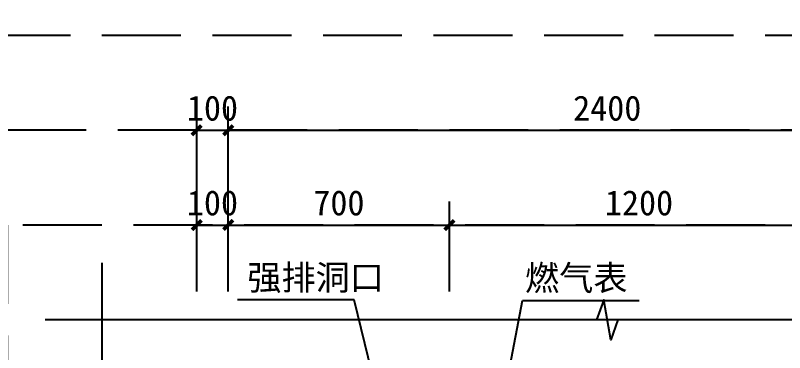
# Model space of a CAD drawing. Header units: millimetres. Extents: x -15 to 66915, y -15 to 18798.
# Drawn here: x 2205 to 4641, y 7195 to 8263 of the extents above; entities that cross this region are included whole.
import ezdxf
from ezdxf.xclip import XClip

# ---------------------------------------------------------------- set-up
doc = ezdxf.new("R2010")
doc.units = ezdxf.units.MM
doc.header["$LTSCALE"] = 1000
doc.header["$XCLIPFRAME"] = 2
doc.linetypes.add('110-家具-标$0$__DASH', pattern=[0.35, 0.25, -0.1])
doc.linetypes.add('DASH', pattern=[0.35, 0.25, -0.1])
doc.layers.get('Defpoints').update_dxf_attribs({"color": 4, "linetype": 'DASH'})
for name, color, linetype in [('3#~5#楼$0$A-ANNO-DIMS', 3, 'Continuous'), ('3#~5#楼$0$A-ANNO-IDEN', 3, 'Continuous'), ('3#~5#楼$0$A-ANNO-SYMB', 3, 'Continuous'), ('3#~5#楼$0$A-ANNO-TEXT', 3, 'Continuous')]:
    doc.layers.add(name, color=color, linetype=linetype)
doc.styles.add('3#~5#楼$0$_TCH_DIM', font='')
doc.styles.add('3#~5#楼$0$_TCH_DIM_T3', font='')
doc.styles.get('3#~5#楼$0$_TCH_DIM').set_extended_font_data('SimSun')
doc.styles.get('3#~5#楼$0$_TCH_DIM_T3').set_extended_font_data('SimSun')
doc.dimstyles.new('3#~5#楼$0$_TCH_ARCH&&30', dxfattribs={"dimtxt": 79.303797, "dimasz": 30, "dimexe": 75, "dimexo": 90, "dimgap": 30, "dimtad": 1, "dimdec": 0, "dimzin": 0, "dimdsep": 46, "dimtxsty": '3#~5#楼$0$_TCH_DIM_T3', "dimblk": '3#~5#楼$0$_ArchTick', "dimcen": 0.09, "dimclrt": 7, "dimazin": 2, "dimtfac": 1, "dimtdec": 0, "dimtix": 1, "dimtmove": 2, "dimatfit": 3, "dimfxl": 100, "dimtolj": 1, "dimtzin": 0, "dimarcsym": 0})

# ---------------------------------------------------------------- blocks, each defined once
blk = doc.blocks.new('110-家具-标', base_point=(27950, 37750.5))
at = {"color": 8, "linetype": '110-家具-标$0$__DASH'}
blk.add_lwpolyline([(34200, 41550.5), (31400, 41550.5), (31400, 45350.5), (34200, 45350.5)], close=True, dxfattribs=at)
at = {"layer": 'Defpoints'}
blk.add_lwpolyline([(34200, 41550.5), (31400, 41550.5), (31400, 45350.5), (34200, 45350.5)], close=True, dxfattribs=at)
blk = doc.blocks.new('1#2#楼$0$bgtb')
at = {"xscale": -1}
blk.add_blockref('110-家具-标', (6350, -9900), dxfattribs=at)
blk = doc.blocks.new('1#2#楼')
ref = blk.add_blockref('1#2#楼$0$bgtb', (2390, 14062.7))
XClip(ref).set_block_clipping_path([(-499.9999374903, -2600), (3399.9998617432, 749.7131126392)])
blk = doc.blocks.new('3#~5#楼$0$_ArchTick')
at = {"color": 0, "linetype": 'ByBlock', "const_width": 0.4}
blk.add_lwpolyline([(-0.5, -0.5), (0.5, 0.5)], dxfattribs=at)
blk = doc.blocks.new('*D985')
at = {"layer": '3#~5#楼$0$A-ANNO-DIMS', "color": 0, "lineweight": -2, "transparency": 16777216}
for p, q in [((2779.4, 7388.9), (2779.4, 7673.9)), ((2879.4, 7388.9), (2879.4, 7673.9)), ((2779.4, 7598.9), (2749.4, 7598.9)), ((2779.4, 7598.9), (2879.4, 7598.9)), ((2879.4, 7598.9), (2909.4, 7598.9))]:
    blk.add_line(p, q, dxfattribs=at)
at = {"layer": 'Defpoints', "color": 0, "transparency": 16777216}
for p in [(2879.4, 7598.9), (2779.4, 7298.9), (2879.4, 7298.9)]:
    blk.add_point(p, dxfattribs=at)
at = {"layer": '3#~5#楼$0$A-ANNO-DIMS', "color": 0, "lineweight": -2, "transparency": 16777216, "xscale": 30, "yscale": 30, "zscale": 30}
blk.add_blockref('3#~5#楼$0$_ArchTick', (2779.4, 7598.9), dxfattribs=at)
at = {"layer": '3#~5#楼$0$A-ANNO-DIMS', "color": 0, "lineweight": -2, "transparency": 16777216, "xscale": 30, "yscale": 30, "zscale": 30, "rotation": 180}
blk.add_blockref('3#~5#楼$0$_ArchTick', (2879.4, 7598.9), dxfattribs=at)
at = {"layer": '3#~5#楼$0$A-ANNO-DIMS', "color": 7, "transparency": 16777216, "insert": (2829.4, 7668.5), "char_height": 79.3, "attachment_point": 5, "style": '3#~5#楼$0$_TCH_DIM_T3'}
blk.add_mtext('\\A1;100', dxfattribs=at)
blk = doc.blocks.new('*D986')
at = {"layer": '3#~5#楼$0$A-ANNO-DIMS', "color": 0, "lineweight": -2, "transparency": 16777216}
for p, q in [((2879.4, 7388.9), (2879.4, 7673.9)), ((3579.9, 7388.9), (3579.9, 7673.9)), ((2879.4, 7598.9), (3579.9, 7598.9))]:
    blk.add_line(p, q, dxfattribs=at)
at = {"layer": 'Defpoints', "color": 0, "transparency": 16777216}
for p in [(3579.9, 7598.9), (2879.4, 7298.9), (3579.9, 7298.9)]:
    blk.add_point(p, dxfattribs=at)
at = {"layer": '3#~5#楼$0$A-ANNO-DIMS', "color": 0, "lineweight": -2, "transparency": 16777216, "xscale": 30, "yscale": 30, "zscale": 30, "rotation": 180}
blk.add_blockref('3#~5#楼$0$_ArchTick', (2879.4, 7598.9), dxfattribs=at)
at = {"layer": '3#~5#楼$0$A-ANNO-DIMS', "color": 0, "lineweight": -2, "transparency": 16777216, "xscale": 30, "yscale": 30, "zscale": 30}
blk.add_blockref('3#~5#楼$0$_ArchTick', (3579.9, 7598.9), dxfattribs=at)
at = {"layer": '3#~5#楼$0$A-ANNO-DIMS', "color": 7, "transparency": 16777216, "insert": (3229.7, 7668.5), "char_height": 79.3, "attachment_point": 5, "style": '3#~5#楼$0$_TCH_DIM_T3'}
blk.add_mtext('\\A1;700', dxfattribs=at)
blk = doc.blocks.new('*D987')
at = {"layer": '3#~5#楼$0$A-ANNO-DIMS', "color": 0, "lineweight": -2, "transparency": 16777216}
for p, q in [((3579.9, 7388.9), (3579.9, 7673.9)), ((4779.9, 7388.9), (4779.9, 7673.9)), ((3579.9, 7598.9), (4779.9, 7598.9))]:
    blk.add_line(p, q, dxfattribs=at)
at = {"layer": 'Defpoints', "color": 0, "transparency": 16777216}
for p in [(4779.9, 7598.9), (3579.9, 7298.9), (4779.9, 7298.9)]:
    blk.add_point(p, dxfattribs=at)
at = {"layer": '3#~5#楼$0$A-ANNO-DIMS', "color": 0, "lineweight": -2, "transparency": 16777216, "xscale": 30, "yscale": 30, "zscale": 30, "rotation": 180}
blk.add_blockref('3#~5#楼$0$_ArchTick', (3579.9, 7598.9), dxfattribs=at)
at = {"layer": '3#~5#楼$0$A-ANNO-DIMS', "color": 0, "lineweight": -2, "transparency": 16777216, "xscale": 30, "yscale": 30, "zscale": 30}
blk.add_blockref('3#~5#楼$0$_ArchTick', (4779.9, 7598.9), dxfattribs=at)
at = {"layer": '3#~5#楼$0$A-ANNO-DIMS', "color": 7, "transparency": 16777216, "insert": (4179.9, 7668.5), "char_height": 79.3, "attachment_point": 5, "style": '3#~5#楼$0$_TCH_DIM_T3'}
blk.add_mtext('\\A1;1200', dxfattribs=at)
blk = doc.blocks.new('*D990')
at = {"layer": '3#~5#楼$0$A-ANNO-DIMS', "color": 0, "lineweight": -2, "transparency": 16777216}
for p, q in [((2779.4, 7388.9), (2779.4, 7973.9)), ((2879.4, 7388.9), (2879.4, 7973.9)), ((2779.4, 7898.9), (2749.4, 7898.9)), ((2779.4, 7898.9), (2879.4, 7898.9)), ((2879.4, 7898.9), (2909.4, 7898.9))]:
    blk.add_line(p, q, dxfattribs=at)
at = {"layer": 'Defpoints', "color": 0, "transparency": 16777216}
for p in [(2879.4, 7898.9), (2779.4, 7298.9), (2879.4, 7298.9)]:
    blk.add_point(p, dxfattribs=at)
at = {"layer": '3#~5#楼$0$A-ANNO-DIMS', "color": 0, "lineweight": -2, "transparency": 16777216, "xscale": 30, "yscale": 30, "zscale": 30}
blk.add_blockref('3#~5#楼$0$_ArchTick', (2779.4, 7898.9), dxfattribs=at)
at = {"layer": '3#~5#楼$0$A-ANNO-DIMS', "color": 0, "lineweight": -2, "transparency": 16777216, "xscale": 30, "yscale": 30, "zscale": 30, "rotation": 180}
blk.add_blockref('3#~5#楼$0$_ArchTick', (2879.4, 7898.9), dxfattribs=at)
at = {"layer": '3#~5#楼$0$A-ANNO-DIMS', "color": 7, "transparency": 16777216, "insert": (2829.4, 7968.5), "char_height": 79.3, "attachment_point": 5, "style": '3#~5#楼$0$_TCH_DIM_T3'}
blk.add_mtext('\\A1;100', dxfattribs=at)
blk = doc.blocks.new('*D991')
at = {"layer": '3#~5#楼$0$A-ANNO-DIMS', "color": 0, "lineweight": -2, "transparency": 16777216}
for p, q in [((2879.4, 7388.9), (2879.4, 7973.9)), ((5279.4, 7388.9), (5279.4, 7973.9)), ((2879.4, 7898.9), (5279.4, 7898.9))]:
    blk.add_line(p, q, dxfattribs=at)
at = {"layer": 'Defpoints', "color": 0, "transparency": 16777216}
for p in [(5279.4, 7898.9), (2879.4, 7298.9), (5279.4, 7298.9)]:
    blk.add_point(p, dxfattribs=at)
at = {"layer": '3#~5#楼$0$A-ANNO-DIMS', "color": 0, "lineweight": -2, "transparency": 16777216, "xscale": 30, "yscale": 30, "zscale": 30, "rotation": 180}
blk.add_blockref('3#~5#楼$0$_ArchTick', (2879.4, 7898.9), dxfattribs=at)
at = {"layer": '3#~5#楼$0$A-ANNO-DIMS', "color": 0, "lineweight": -2, "transparency": 16777216, "xscale": 30, "yscale": 30, "zscale": 30}
blk.add_blockref('3#~5#楼$0$_ArchTick', (5279.4, 7898.9), dxfattribs=at)
at = {"layer": '3#~5#楼$0$A-ANNO-DIMS', "color": 7, "transparency": 16777216, "insert": (4079.4, 7968.5), "char_height": 79.3, "attachment_point": 5, "style": '3#~5#楼$0$_TCH_DIM_T3'}
blk.add_mtext('\\A1;2400', dxfattribs=at)
blk = doc.blocks.new('3#~5#楼')
at = {"layer": '3#~5#楼$0$A-ANNO-IDEN'}
for p, q in [((3278, 7361.6), (2908.2, 7361.6)), ((3454.4, 6646.2), (3278, 7361.6)), ((3600.7, 6243.6), (3810.6, 7360.2)), ((3810.6, 7360.2), (4180.5, 7360.2))]:
    blk.add_line(p, q, dxfattribs=at)
at = {"layer": '3#~5#楼$0$A-ANNO-SYMB'}
for points in [[(2479.4, 7478.9), (2479.4, 5132.6), (2542.4, 5109.7), (2416.4, 5087.5), (2479.4, 5065.1), (2479.4, 2718.9)], [(5859.4, 7298.9), (4113.2, 7298.9), (4090.3, 7235.9), (4068.1, 7361.9), (4045.7, 7298.9), (2299.4, 7298.9)]]:
    blk.add_lwpolyline(points, dxfattribs=at)
at = {"layer": 'Defpoints'}
for points in [[(1579.4, 1998.9), (6579.4, 1998.9), (6579.4, 8198.9), (1579.4, 8198.9)], [(1879.4, 2298.9), (6279.4, 2298.9), (6279.4, 7898.9), (1879.4, 7898.9)], [(2179.4, 2598.9), (5979.4, 2598.9), (5979.4, 7598.9), (2179.4, 7598.9)]]:
    blk.add_lwpolyline(points, close=True, dxfattribs=at)
at = {"layer": 'Defpoints', "ltscale": 500}
blk.add_lwpolyline([(2479.4, 2898.9), (5679.4, 2898.9), (5679.4, 7298.9), (2479.4, 7298.9)], close=True, dxfattribs=at)
at = {"layer": '3#~5#楼$0$A-ANNO-TEXT', "color": 7, "style": '3#~5#楼$0$_TCH_DIM'}
for s, p in [('强排洞口', (2939.7, 7393.1)), ('燃气表', (3818.9, 7391.7))]:
    blk.add_text(s, height=79.3, dxfattribs=at).set_placement(p)
at = {"layer": '3#~5#楼$0$A-ANNO-DIMS'}
for p1, p2, distance, picture, middle in [((2779.4, 7298.9), (2879.4, 7298.9), 600, '*D990', (2829.4, 7968.5)), ((2879.4, 7298.9), (5279.4, 7298.9), 600, '*D991', (4079.4, 7968.5)), ((2779.4, 7298.9), (2879.4, 7298.9), 300, '*D985', (2829.4, 7668.5)), ((2879.448, 7298.8876), (3579.8559, 7298.8876), 300, '*D986', (3229.6519, 7668.5395)), ((3579.9, 7298.9), (4779.9, 7298.9), 300, '*D987', (4179.9, 7668.5))]:
    dim = blk.add_aligned_dim(p1=p1, p2=p2, distance=distance, dimstyle='3#~5#楼$0$_TCH_ARCH&&30', dxfattribs=at)
    dim.commit()
    dim.dimension.update_dxf_attribs({"geometry": picture, "text_midpoint": middle})

msp = doc.modelspace()

# ---------------------------------------------------------------- block references
msp.add_blockref('1#2#楼', (0, 0))

# ---------------------------------------------------------------- next in the draw order: block references
msp.add_blockref('3#~5#楼', (0, 0))

doc.saveas('drawing.dxf')
